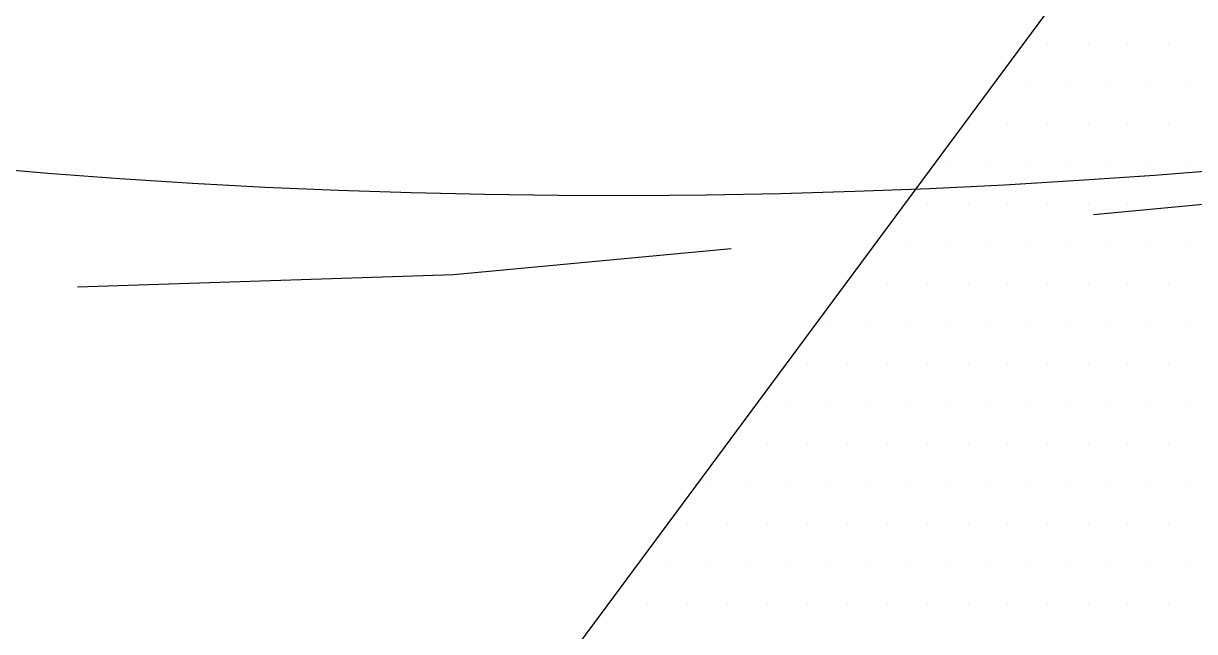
# Model space of a CAD drawing. Header units: metres. Extents: x 9606 to 9900, y 4805 to 4952.
# Drawn here: x 9832.1979 to 9832.5197, y 4844.5591 to 4844.7264 of the extents above; entities that cross this region are included whole.
import ezdxf

# ---------------------------------------------------------------- set-up
doc = ezdxf.new("R2010")
doc.units = ezdxf.units.M
doc.header["$LTSCALE"] = 2
doc.linetypes.add('CACHEX2', pattern=[0.75, 0.5, -0.25])
for name, color, linetype in [('CARTOUCHE', 7, 'Continuous'), ('LOGO', 4, 'Continuous'), ('rosace', 7, 'Continuous')]:
    doc.layers.add(name, color=color, linetype=linetype)

# ---------------------------------------------------------------- blocks, each defined once
blk = doc.blocks.new('A$C715108E3')
at = {"layer": 'LOGO', "color": 131}
for p, q in [((-6.8661, -23.6976), (-6.8661, -23.6976)), ((-6.8095, -23.6976), (-6.8095, -23.6976)), ((-6.7175, -23.6976), (-6.7175, -23.6976)), ((-6.6262, -23.6976), (-6.6262, -23.6976)), ((-6.5343, -23.6976), (-6.5343, -23.6976)), ((-6.9339, -23.7891), (-6.9339, -23.7891)), ((-6.8552, -23.7891), (-6.8552, -23.7891)), ((-6.7637, -23.7891), (-6.7637, -23.7891)), ((-6.6719, -23.7891), (-6.6719, -23.7891)), ((-6.5799, -23.7891), (-6.5799, -23.7891)), ((-6.4886, -23.7891), (-6.4886, -23.7891)), ((-7.0019, -23.8804), (-7.0019, -23.8804)), ((-6.9924, -23.8804), (-6.9924, -23.8804)), ((-6.9013, -23.8804), (-6.9013, -23.8804)), ((-6.8095, -23.8804), (-6.8095, -23.8804)), ((-6.7175, -23.8804), (-6.7175, -23.8804)), ((-6.6262, -23.8804), (-6.6262, -23.8804)), ((-6.5343, -23.8804), (-6.5343, -23.8804)), ((-7.07, -23.973), (-7.07, -23.973)), ((-7.0389, -23.973), (-7.0389, -23.973)), ((-6.947, -23.973), (-6.947, -23.973)), ((-6.8552, -23.973), (-6.8552, -23.973)), ((-6.7637, -23.973), (-6.7637, -23.973)), ((-6.6719, -23.973), (-6.6719, -23.973)), ((-6.5799, -23.973), (-6.5799, -23.973)), ((-6.4886, -23.973), (-6.4886, -23.973)), ((-7.1371, -24.0642), (-7.1371, -24.0642)), ((-7.0846, -24.0642), (-7.0846, -24.0642)), ((-6.9924, -24.0642), (-6.9924, -24.0642)), ((-6.9013, -24.0642), (-6.9013, -24.0642)), ((-6.8095, -24.0642), (-6.8095, -24.0642)), ((-6.7175, -24.0642), (-6.7175, -24.0642)), ((-6.6262, -24.0642), (-6.6262, -24.0642)), ((-6.5343, -24.0642), (-6.5343, -24.0642)), ((-7.2053, -24.1555), (-7.2053, -24.1555)), ((-7.1307, -24.1555), (-7.1307, -24.1555)), ((-7.0389, -24.1555), (-7.0389, -24.1555)), ((-6.947, -24.1555), (-6.947, -24.1555)), ((-6.8552, -24.1555), (-6.8552, -24.1555)), ((-6.7637, -24.1555), (-6.7637, -24.1555)), ((-6.6719, -24.1555), (-6.6719, -24.1555)), ((-6.5799, -24.1555), (-6.5799, -24.1555)), ((-6.4886, -24.1555), (-6.4886, -24.1555)), ((-7.2731, -24.2481), (-7.2731, -24.2481)), ((-7.2683, -24.2481), (-7.2683, -24.2481)), ((-7.1764, -24.2481), (-7.1764, -24.2481)), ((-7.0846, -24.2481), (-7.0846, -24.2481)), ((-6.9924, -24.2481), (-6.9924, -24.2481)), ((-6.9013, -24.2481), (-6.9013, -24.2481)), ((-6.8095, -24.2481), (-6.8095, -24.2481)), ((-6.7175, -24.2481), (-6.7175, -24.2481)), ((-6.6262, -24.2481), (-6.6262, -24.2481)), ((-6.5343, -24.2481), (-6.5343, -24.2481)), ((-7.3412, -24.3394), (-7.3412, -24.3394)), ((-7.314, -24.3394), (-7.314, -24.3394)), ((-7.2222, -24.3394), (-7.2222, -24.3394)), ((-7.1307, -24.3394), (-7.1307, -24.3394)), ((-7.0389, -24.3394), (-7.0389, -24.3394)), ((-6.947, -24.3394), (-6.947, -24.3394)), ((-6.8552, -24.3394), (-6.8552, -24.3394)), ((-6.7637, -24.3394), (-6.7637, -24.3394)), ((-6.6719, -24.3394), (-6.6719, -24.3394)), ((-6.5799, -24.3394), (-6.5799, -24.3394)), ((-6.4886, -24.3394), (-6.4886, -24.3394)), ((-7.4092, -24.4306), (-7.4092, -24.4306)), ((-7.3597, -24.4306), (-7.3597, -24.4306)), ((-7.2683, -24.4306), (-7.2683, -24.4306)), ((-7.1764, -24.4306), (-7.1764, -24.4306)), ((-7.0846, -24.4306), (-7.0846, -24.4306)), ((-6.9924, -24.4306), (-6.9924, -24.4306)), ((-6.9013, -24.4306), (-6.9013, -24.4306)), ((-6.8095, -24.4306), (-6.8095, -24.4306)), ((-6.7175, -24.4306), (-6.7175, -24.4306)), ((-6.6262, -24.4306), (-6.6262, -24.4306)), ((-6.5343, -24.4306), (-6.5343, -24.4306)), ((-7.4772, -24.5232), (-7.4772, -24.5232)), ((-7.4058, -24.5232), (-7.4058, -24.5232)), ((-7.314, -24.5232), (-7.314, -24.5232)), ((-7.2222, -24.5232), (-7.2222, -24.5232)), ((-7.1307, -24.5232), (-7.1307, -24.5232)), ((-7.0389, -24.5232), (-7.0389, -24.5232)), ((-6.947, -24.5232), (-6.947, -24.5232)), ((-6.8552, -24.5232), (-6.8552, -24.5232)), ((-6.7637, -24.5232), (-6.7637, -24.5232)), ((-6.6719, -24.5232), (-6.6719, -24.5232)), ((-6.5799, -24.5232), (-6.5799, -24.5232)), ((-6.4886, -24.5232), (-6.4886, -24.5232)), ((-7.5449, -24.6147), (-7.5449, -24.6147)), ((-7.5434, -24.6147), (-7.5434, -24.6147)), ((-7.4515, -24.6147), (-7.4515, -24.6147)), ((-7.3597, -24.6147), (-7.3597, -24.6147)), ((-7.2683, -24.6147), (-7.2683, -24.6147)), ((-7.1764, -24.6147), (-7.1764, -24.6147)), ((-7.0846, -24.6147), (-7.0846, -24.6147)), ((-6.9924, -24.6147), (-6.9924, -24.6147)), ((-6.9013, -24.6147), (-6.9013, -24.6147)), ((-6.8095, -24.6147), (-6.8095, -24.6147)), ((-6.7175, -24.6147), (-6.7175, -24.6147)), ((-6.6262, -24.6147), (-6.6262, -24.6147)), ((-6.5343, -24.6147), (-6.5343, -24.6147)), ((-7.6131, -24.7059), (-7.6131, -24.7059)), ((-7.5891, -24.7059), (-7.5891, -24.7059)), ((-7.4973, -24.7059), (-7.4973, -24.7059)), ((-7.4058, -24.7059), (-7.4058, -24.7059)), ((-7.314, -24.7059), (-7.314, -24.7059)), ((-7.2222, -24.7059), (-7.2222, -24.7059)), ((-7.1307, -24.7059), (-7.1307, -24.7059)), ((-7.0389, -24.7059), (-7.0389, -24.7059)), ((-6.947, -24.7059), (-6.947, -24.7059)), ((-6.8552, -24.7059), (-6.8552, -24.7059)), ((-6.7637, -24.7059), (-6.7637, -24.7059)), ((-6.6719, -24.7059), (-6.6719, -24.7059)), ((-6.5799, -24.7059), (-6.5799, -24.7059)), ((-6.4886, -24.7059), (-6.4886, -24.7059)), ((-7.6809, -24.7985), (-7.6809, -24.7985)), ((-7.635, -24.7985), (-7.635, -24.7985)), ((-7.5434, -24.7985), (-7.5434, -24.7985)), ((-7.4515, -24.7985), (-7.4515, -24.7985)), ((-7.3597, -24.7985), (-7.3597, -24.7985)), ((-7.2683, -24.7985), (-7.2683, -24.7985)), ((-7.1764, -24.7985), (-7.1764, -24.7985)), ((-7.0846, -24.7985), (-7.0846, -24.7985)), ((-6.9924, -24.7985), (-6.9924, -24.7985)), ((-6.9013, -24.7985), (-6.9013, -24.7985)), ((-6.8095, -24.7985), (-6.8095, -24.7985)), ((-6.7175, -24.7985), (-6.7175, -24.7985)), ((-6.6262, -24.7985), (-6.6262, -24.7985)), ((-6.5343, -24.7985), (-6.5343, -24.7985)), ((-7.7486, -24.8898), (-7.7486, -24.8898)), ((-7.6809, -24.8898), (-7.6809, -24.8898)), ((-7.5891, -24.8898), (-7.5891, -24.8898)), ((-7.4973, -24.8898), (-7.4973, -24.8898)), ((-7.4058, -24.8898), (-7.4058, -24.8898)), ((-7.314, -24.8898), (-7.314, -24.8898)), ((-7.2222, -24.8898), (-7.2222, -24.8898)), ((-7.1307, -24.8898), (-7.1307, -24.8898)), ((-7.0389, -24.8898), (-7.0389, -24.8898)), ((-6.947, -24.8898), (-6.947, -24.8898)), ((-6.8552, -24.8898), (-6.8552, -24.8898)), ((-6.7637, -24.8898), (-6.7637, -24.8898)), ((-6.6719, -24.8898), (-6.6719, -24.8898)), ((-6.5799, -24.8898), (-6.5799, -24.8898)), ((-6.4886, -24.8898), (-6.4886, -24.8898)), ((-7.8163, -24.9811), (-7.8163, -24.9811)), ((-7.7267, -24.9811), (-7.7267, -24.9811)), ((-7.635, -24.9811), (-7.635, -24.9811)), ((-7.5434, -24.9811), (-7.5434, -24.9811)), ((-7.4515, -24.9811), (-7.4515, -24.9811)), ((-7.3597, -24.9811), (-7.3597, -24.9811)), ((-7.2683, -24.9811), (-7.2683, -24.9811)), ((-7.1764, -24.9811), (-7.1764, -24.9811)), ((-7.0846, -24.9811), (-7.0846, -24.9811)), ((-6.9924, -24.9811), (-6.9924, -24.9811)), ((-6.9013, -24.9811), (-6.9013, -24.9811)), ((-6.8095, -24.9811), (-6.8095, -24.9811)), ((-6.7175, -24.9811), (-6.7175, -24.9811)), ((-6.6262, -24.9811), (-6.6262, -24.9811)), ((-6.5343, -24.9811), (-6.5343, -24.9811))]:
    blk.add_line(p, q, dxfattribs=at)
blk.add_lwpolyline([(-5.0186, -17.1537), (-4.9784, -19.1278), (-5.3896, -19.2331), (-4.7123, -20.7884), (-8.4641, -25.8566), (-8.5996, -26.1134), (-8.0987, -26.1134), (-7.2053, -26.0731), (-6.6093, -26.0457), (-6.203, -25.613), (-3.9696, -22.5417), (-2.7917, -25.1531), (-2.6026, -25.1257), (-1.9525, -24.8418), (-1.3029, -24.5438), (-2.3854, -21.8923), (1.9656, -22.2806)], dxfattribs=at)
blk = doc.blocks.new('A$C581E6685')
at = {"layer": 'rosace', "color": 32, "linetype": 'CACHEX2', "ltscale": 1.5}
blk.add_ellipse((-38.0538, 23.8138), major_axis=(-19.0311, -3.534), ratio=0.590567, dxfattribs=at)
at = {"layer": 'rosace', "color": 32}
blk.add_ellipse((-37.6144, 23.8499), major_axis=(-13.5768, -4.2839), ratio=0.791971, dxfattribs=at)
at = {"layer": 'CARTOUCHE'}
blk.add_blockref('A$C715108E3', (-31.6739, 36.3189), dxfattribs=at)

msp = doc.modelspace()

# ---------------------------------------------------------------- linework, layer by layer
at = {"layer": 'CARTOUCHE'}
msp.add_rational_spline([(9829.64323, 4848.05468), (9829.64323, 4845.87645), (9829.64323, 4843.69822), (9829.64323, 4842.93022), (9830.41123, 4842.93022), (9839.51909, 4842.93022), (9848.62694, 4842.93022), (9849.39494, 4842.93022), (9849.39494, 4843.69822), (9849.39494, 4845.87645), (9849.39494, 4848.05468), (9849.39494, 4848.82268), (9848.62694, 4848.82268), (9839.51909, 4848.82268), (9830.41123, 4848.82268), (9829.64323, 4848.82268), (9829.64323, 4848.05468)], [1, 1, 1, 0.707106781187, 1, 1, 1, 0.707106781187, 1, 1, 1, 0.707106781187, 1, 1, 1, 0.707106781187, 1], degree=2, knots=[0, 0, 0, 1, 1, 2.570796, 2.570796, 3.570796, 3.570796, 5.141593, 5.141593, 6.141593, 6.141593, 7.712389, 7.712389, 8.712389, 8.712389, 10.283185, 10.283185, 10.283185], dxfattribs=at)

# ---------------------------------------------------------------- block references
at = {"layer": 'CARTOUCHE', "xscale": 0.12, "yscale": 0.12, "zscale": 0.12}
msp.add_blockref('A$C581E6685', (9837.09738, 4843.20633), dxfattribs=at)

doc.saveas('drawing.dxf')
